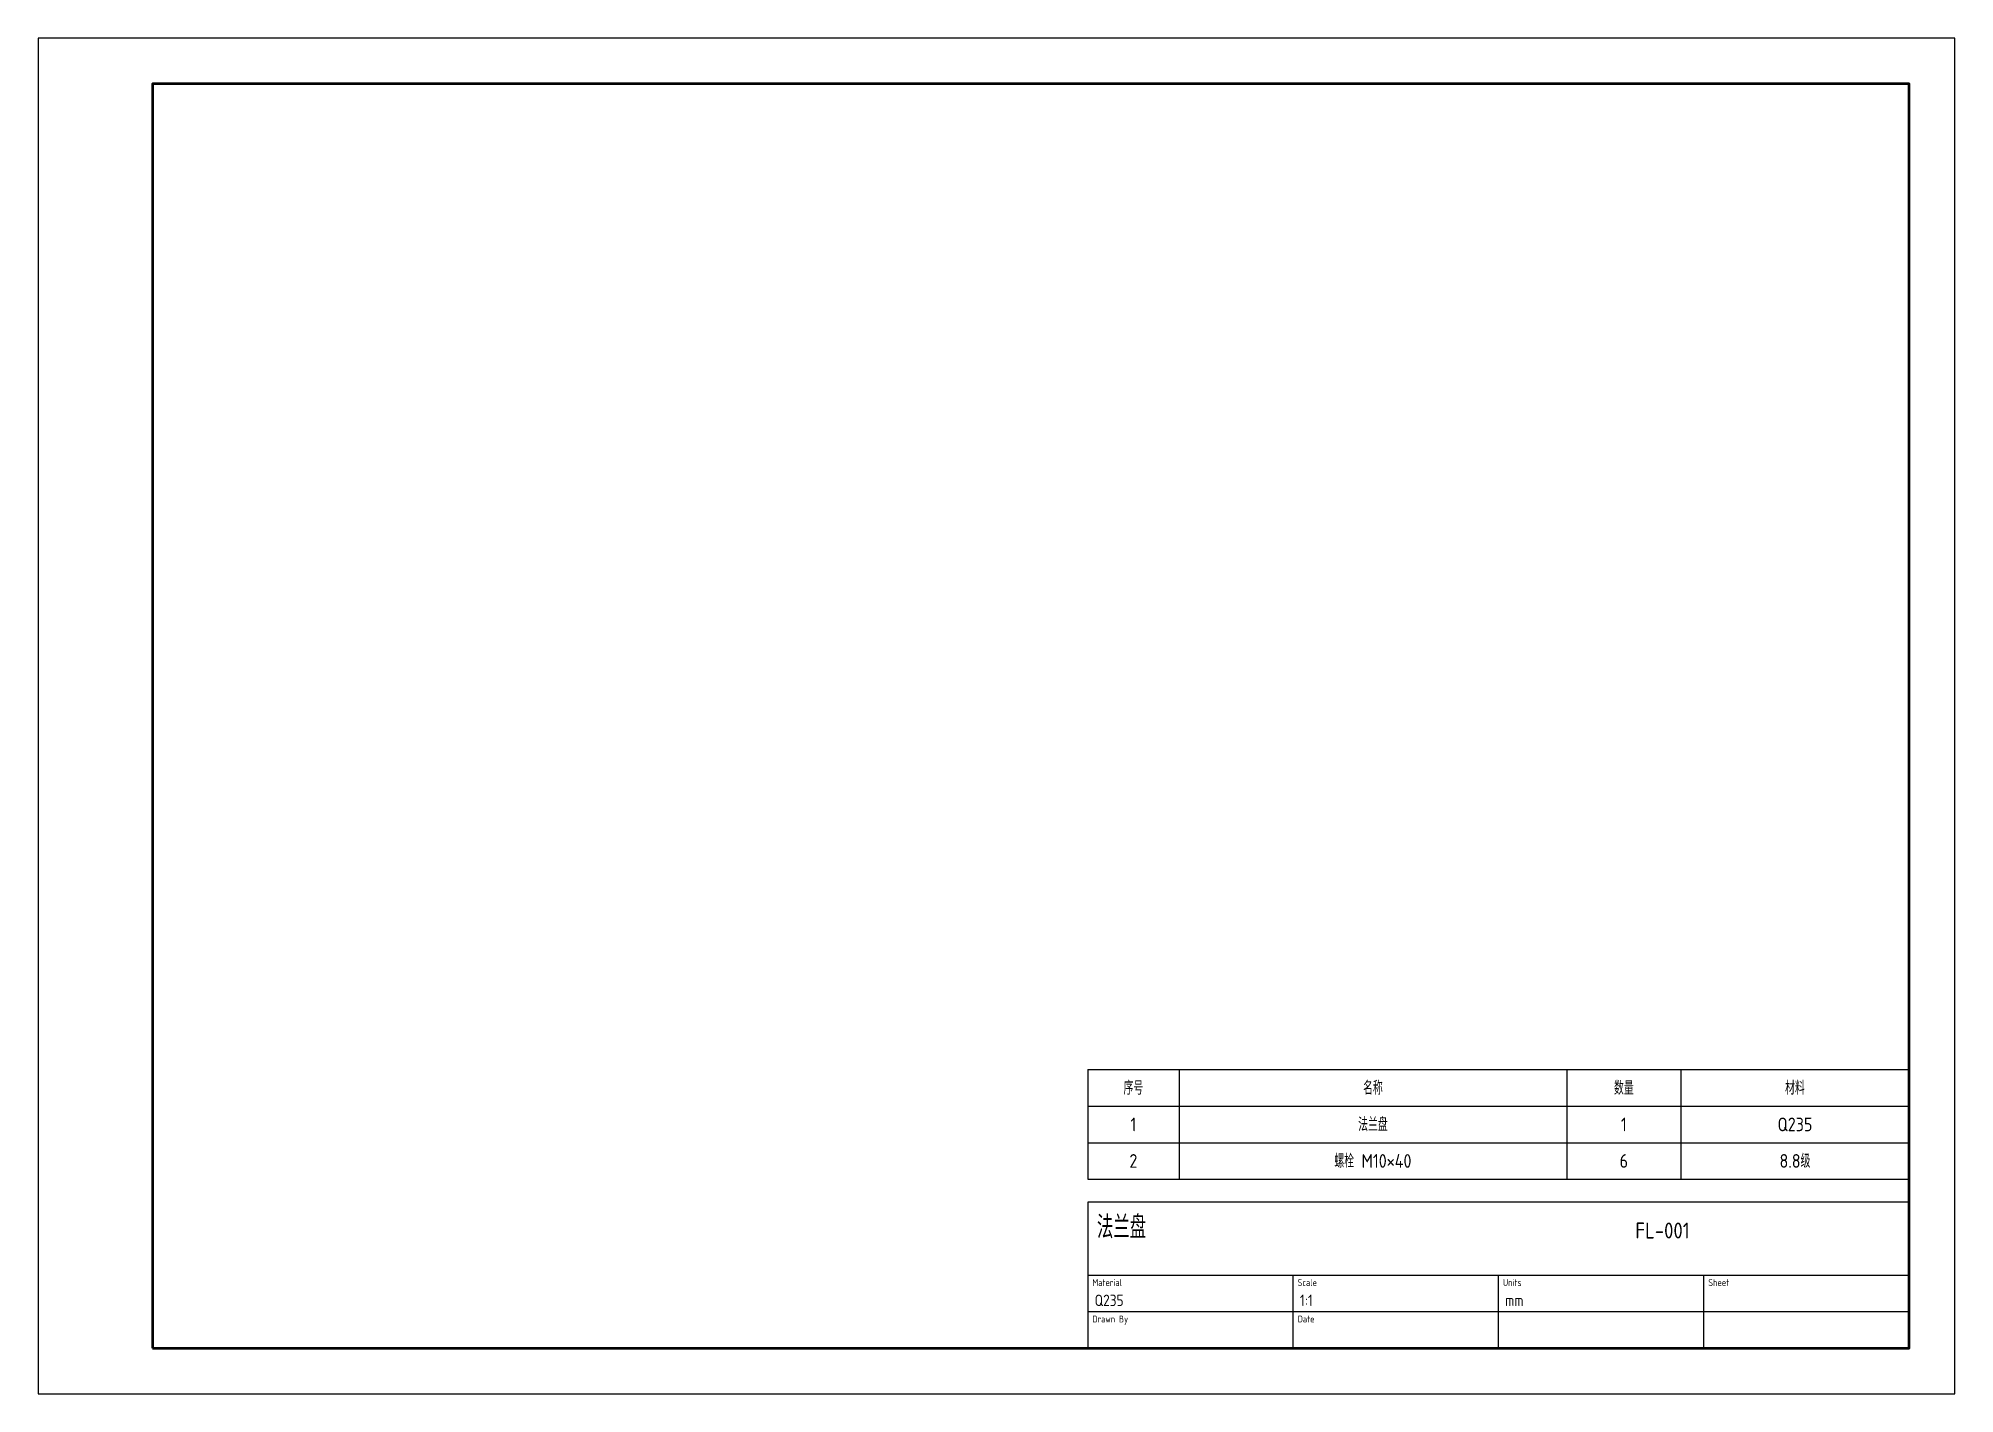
# Model space of a CAD drawing. Header units: millimetres. Extents: x 0 to 420, y 0 to 297.
import ezdxf
from ezdxf.enums import TextEntityAlignment as Align

# ---------------------------------------------------------------- set-up
doc = ezdxf.new("R2010")
doc.units = ezdxf.units.MM
for name, color, linetype, lineweight in [('BOM', 7, 'Continuous', 25), ('BORDER', 7, 'Continuous', 50), ('SHEET', 7, 'Continuous', 25), ('TITLE', 7, 'Continuous', 25)]:
    doc.layers.add(name, color=color, linetype=linetype, lineweight=lineweight)
doc.styles.get("Standard").update_dxf_attribs({"font": 'gbenor.shx', "bigfont": 'gbcbig.shx'})

# ---------------------------------------------------------------- blocks, each defined once
blk = doc.blocks.new('AGENTCAD_TITLE')
for p, q in [((-180, 16), (0, 16)), ((-135, 0), (-135, 16)), ((-90, 0), (-90, 16)), ((-45, 0), (-45, 16)), ((-180, 8), (0, 8))]:
    blk.add_line(p, q)
blk.add_lwpolyline([(-180, 0), (0, 0), (0, 32), (-180, 32)], close=True)
for s, p in [('Material', (-179, 13.6)), ('Scale', (-134, 13.6)), ('Units', (-89, 13.6)), ('Sheet', (-44, 13.6)), ('Drawn By', (-179, 5.6)), ('Date', (-134, 5.6))]:
    blk.add_text(s, height=1.5).set_placement(p)
for tag, p, height in [('TITLE', (-178, 24), 5), ('DWG_NO', (-60, 24), 3.5), ('MATERIAL', (-178.5, 9.2), 2.5), ('SCALE', (-133.5, 9.2), 2.5), ('UNITS', (-88.5, 9.2), 2.5), ('SHEET', (-43.5, 9.2), 2.5), ('DRAWN_BY', (-178.5, 1.2), 2.5), ('DATE', (-133.5, 1.2), 2.5)]:
    blk.add_attdef(tag, p, '', height=height)

msp = doc.modelspace()

# ---------------------------------------------------------------- linework, layer by layer
at = {"layer": 'BOM'}
for p, q in [((230, 71), (410, 71)), ((230, 71), (230, 47)), ((250, 71), (250, 47)), ((335, 71), (335, 47)), ((360, 71), (360, 47)), ((410, 71), (410, 47)), ((230, 63), (410, 63)), ((230, 55), (410, 55)), ((230, 47), (410, 47))]:
    msp.add_line(p, q, dxfattribs=at)
at = {"layer": 'BORDER'}
msp.add_lwpolyline([(25, 10), (410, 10), (410, 287), (25, 287)], close=True, dxfattribs=at)
at = {"layer": 'SHEET'}
msp.add_lwpolyline([(0, 0), (420, 0), (420, 297), (0, 297)], close=True, dxfattribs=at)

# ---------------------------------------------------------------- block references
at = {"layer": 'TITLE'}
msp.add_blockref('AGENTCAD_TITLE', (410, 10), dxfattribs=at).add_auto_attribs({'TITLE': '法兰盘', 'DWG_NO': 'FL-001', 'MATERIAL': 'Q235', 'SCALE': '1:1', 'UNITS': 'mm'})

# ---------------------------------------------------------------- texts
at = {"layer": 'BOM'}
for s, p in [('序号', (240, 67)), ('名称', (292.5, 67)), ('数量', (347.5, 67)), ('材料', (385, 67)), ('1', (240, 59)), ('法兰盘', (292.5, 59)), ('1', (347.5, 59)), ('Q235', (385, 59)), ('2', (240, 51)), ('螺栓 M10×40', (292.5, 51)), ('6', (347.5, 51)), ('8.8级', (385, 51))]:
    msp.add_text(s, height=3, dxfattribs=at).set_placement(p, align=Align.MIDDLE_CENTER)

doc.saveas('drawing.dxf')
